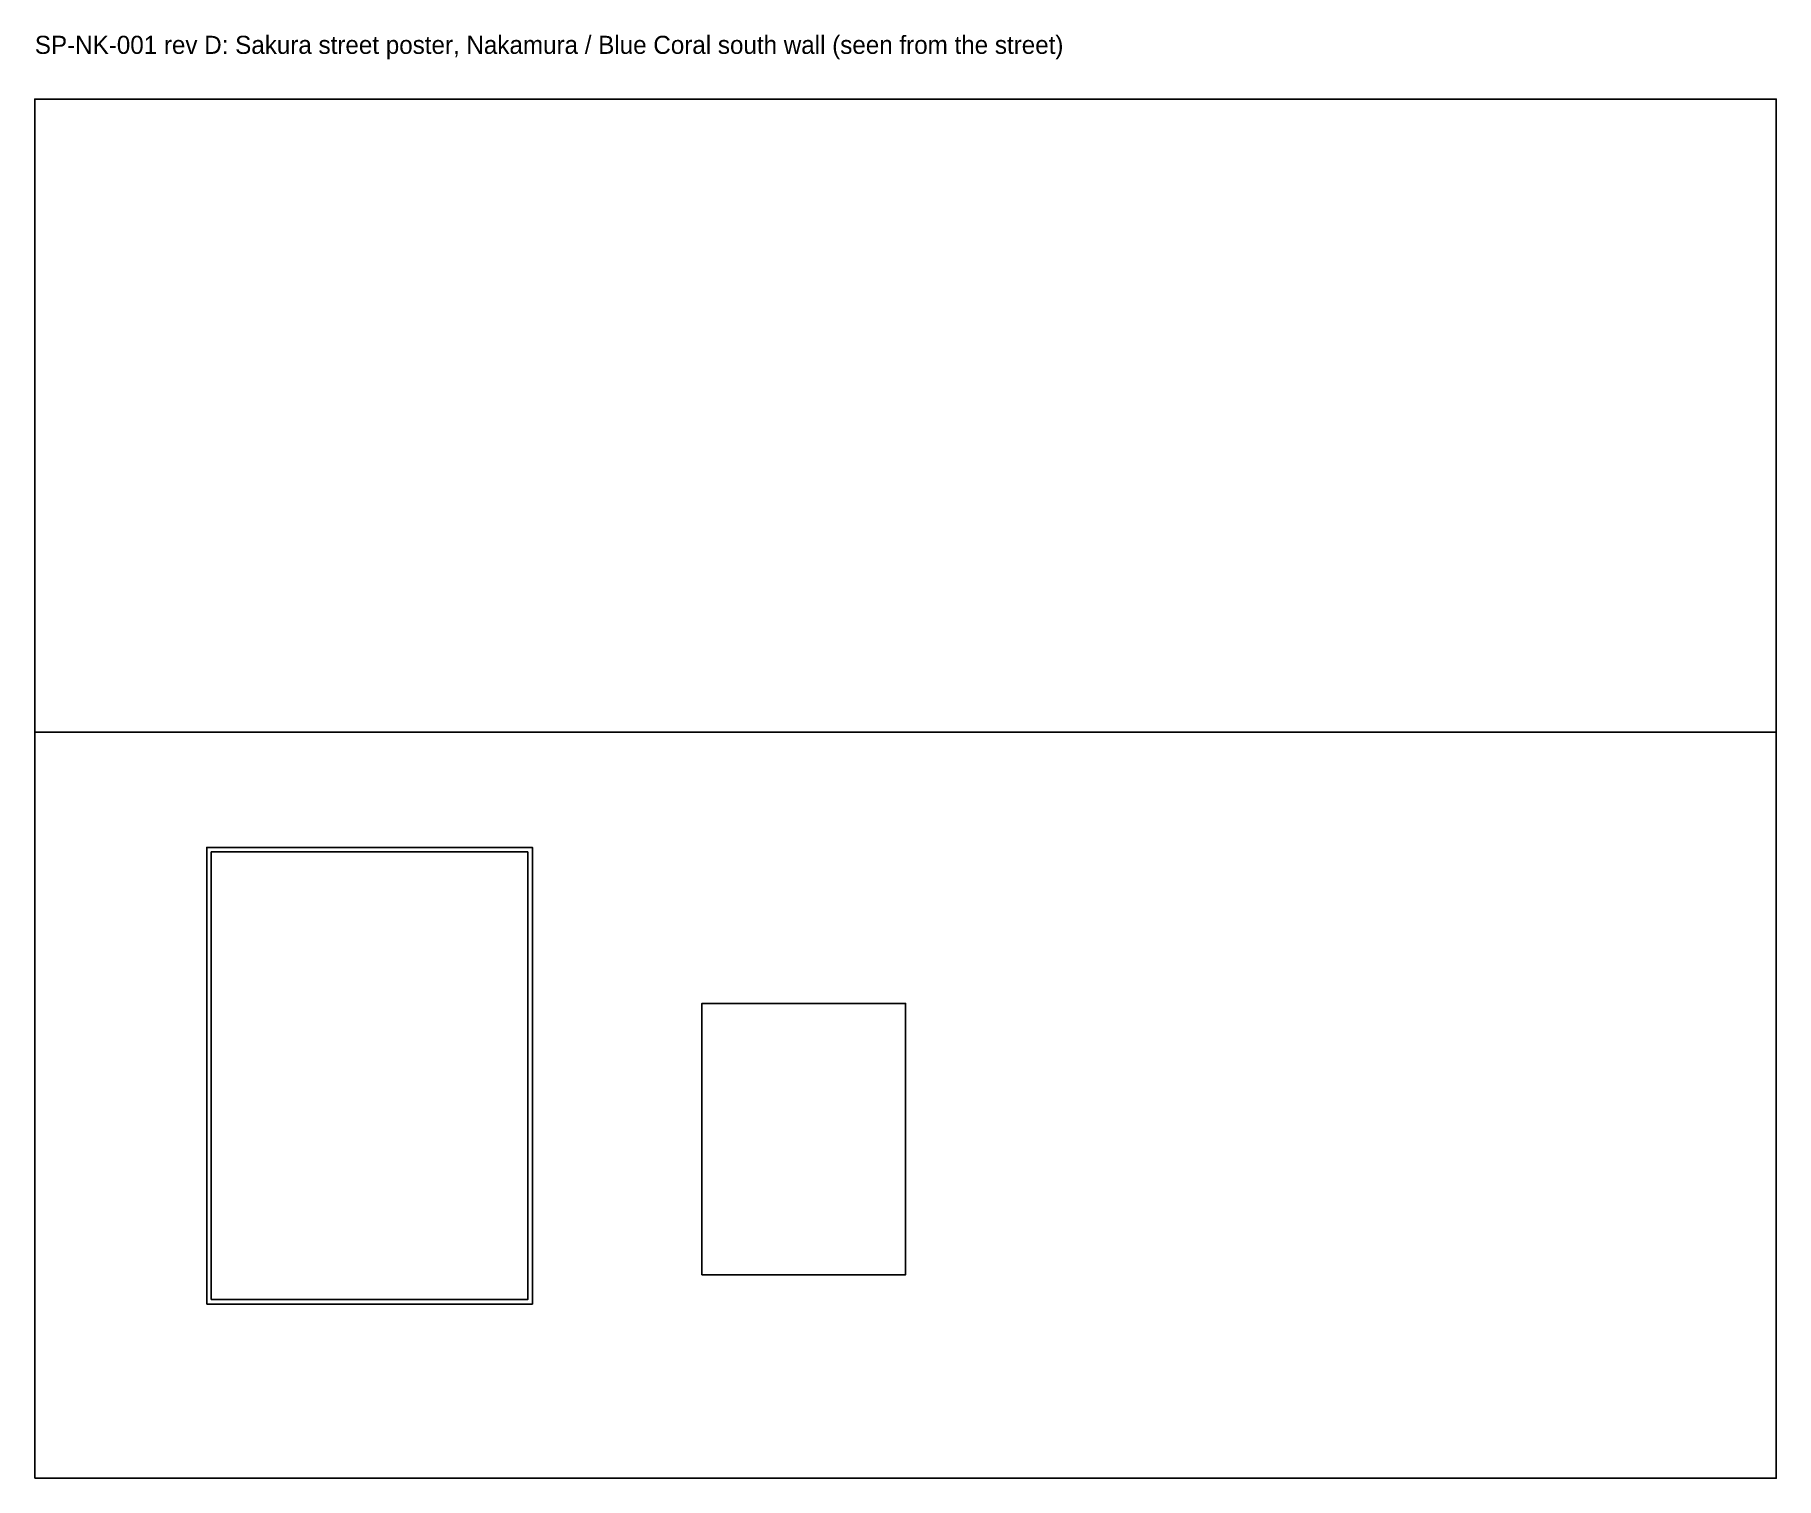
# Model space of a CAD drawing. Header units: millimetres. Extents: x -13400 to -5700, y 0 to 6384.
import ezdxf

# ---------------------------------------------------------------- set-up
doc = ezdxf.new("R2010")
doc.units = ezdxf.units.MM
for name, color, linetype in [('FIXTURE', 9, 'Continuous'), ('POSTER', 1, 'Continuous'), ('TEXT', 7, 'Continuous'), ('WALL', 8, 'Continuous')]:
    doc.layers.add(name, color=color, linetype=linetype)

msp = doc.modelspace()

# ---------------------------------------------------------------- linework, layer by layer
at = {"layer": 'FIXTURE'}
msp.add_lwpolyline([(-10450, 900), (-9550, 900), (-9550, 2100), (-10450, 2100)], close=True, dxfattribs=at)
at = {"layer": 'POSTER'}
for points in [[(-12640, 770), (-11200, 770), (-11200, 2790), (-12640, 2790)], [(-12620, 790), (-11220, 790), (-11220, 2770), (-12620, 2770)]]:
    msp.add_lwpolyline(points, close=True, dxfattribs=at)
at = {"layer": 'WALL'}
msp.add_line((-13400, 3300), (-5700, 3300), dxfattribs=at)
msp.add_lwpolyline([(-13400, 0), (-5700, 0), (-5700, 6100), (-13400, 6100)], close=True, dxfattribs=at)

# ---------------------------------------------------------------- texts
at = {"layer": 'TEXT'}
msp.add_text('SP-NK-001 rev D: Sakura street poster, Nakamura / Blue Coral south wall (seen from the street)', height=80, dxfattribs=at).set_placement((-13400, 6300))

doc.saveas('drawing.dxf')
